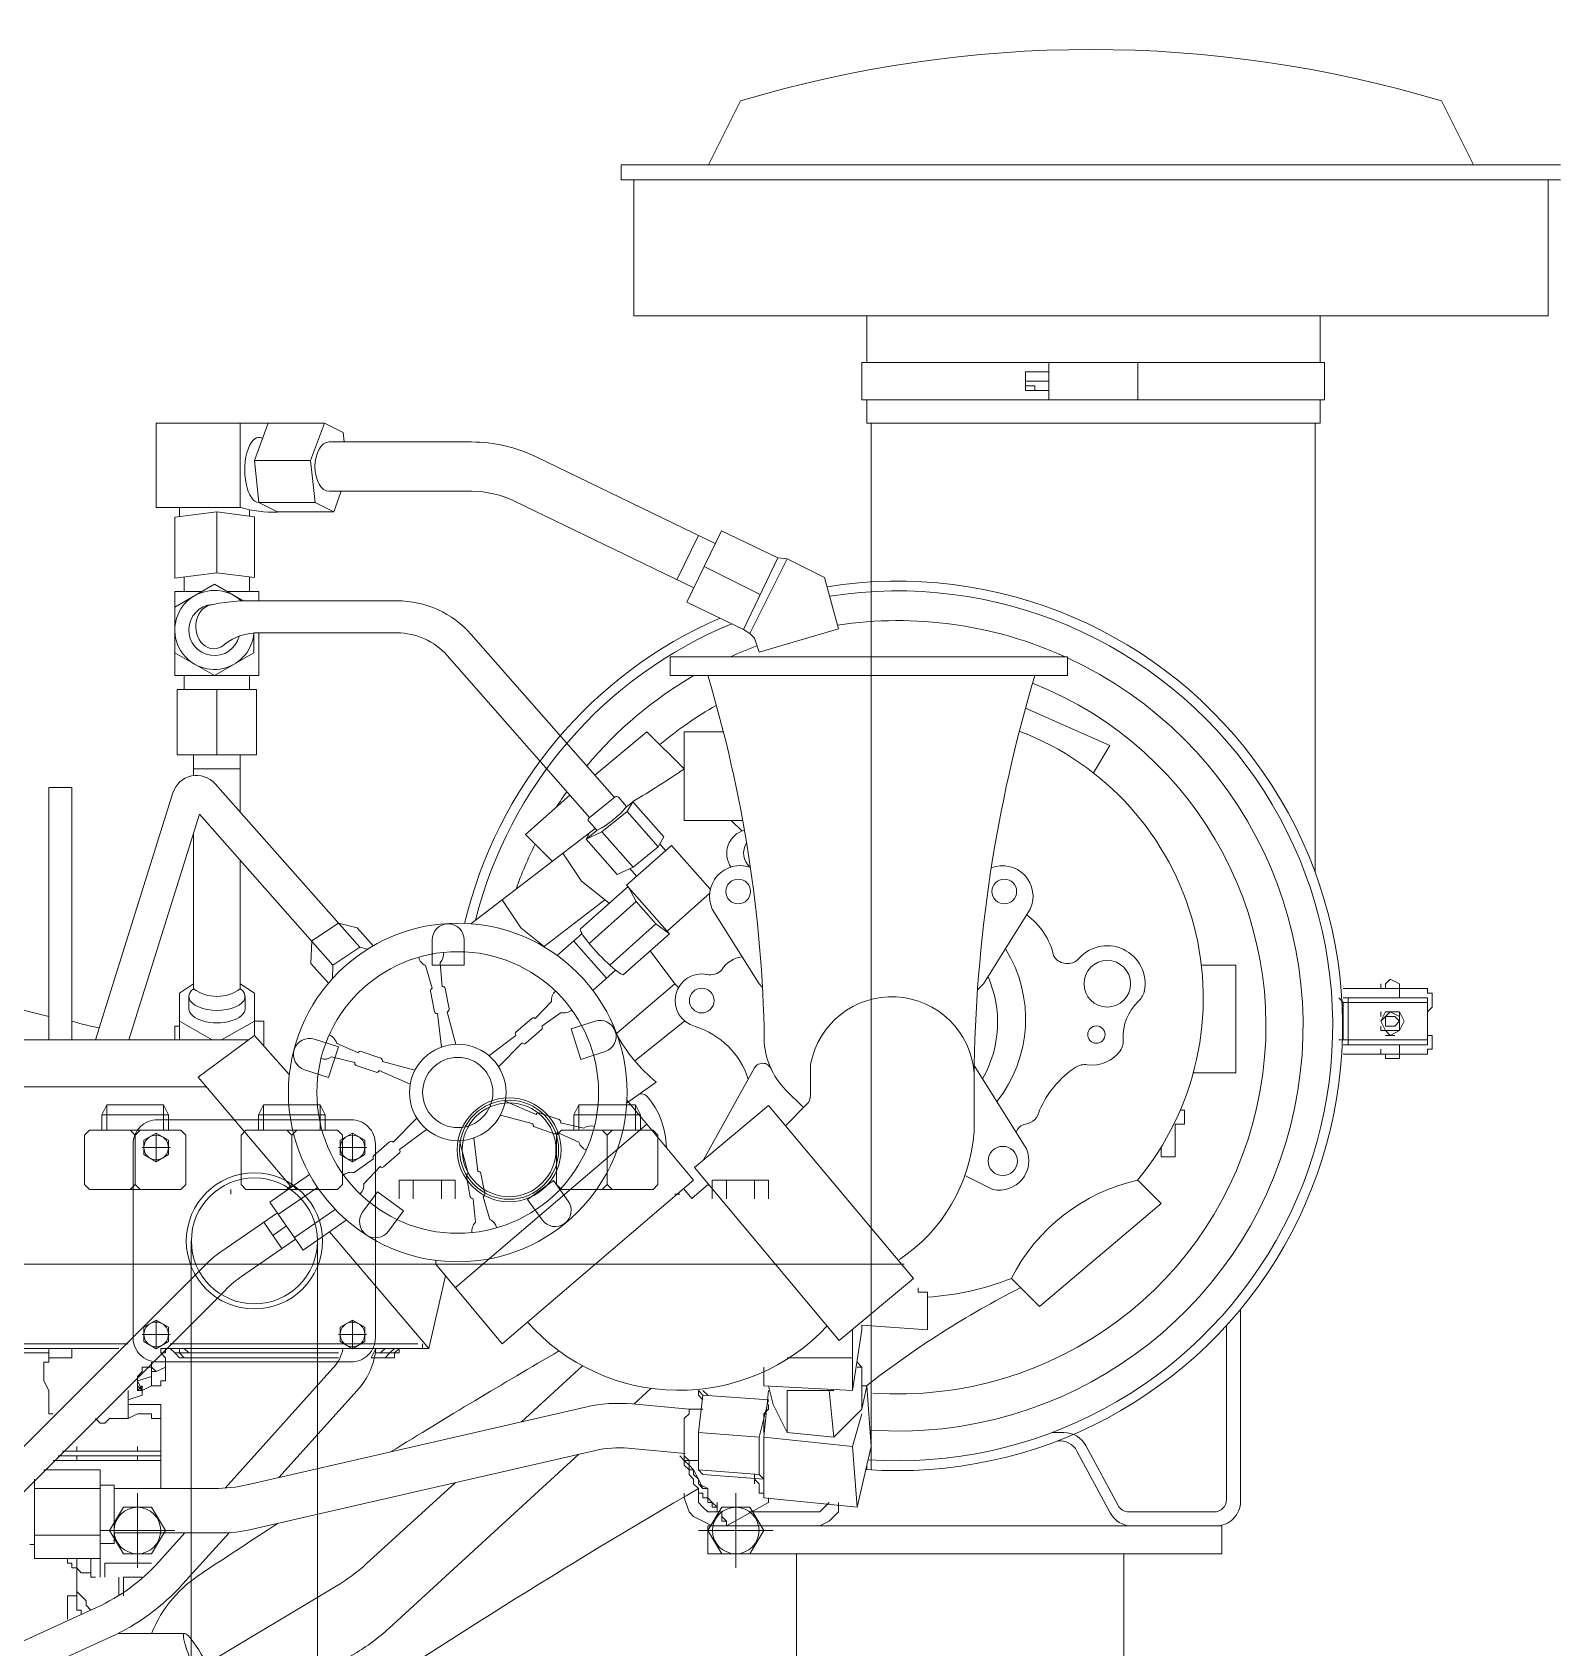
# Model space of a CAD drawing. Header units: metres. Extents: x 397906.3 to 397920.3, y 480840.8 to 480854.5.
# Drawn here: x 397909.207 to 397910.052, y 480842.753 to 480843.647 of the extents above; entities that cross this region are included whole.
import ezdxf

# ---------------------------------------------------------------- set-up
doc = ezdxf.new("R2010")
doc.units = ezdxf.units.M
doc.header["$MEASUREMENT"] = 0
doc.linetypes.add('CENTER2', pattern=[1.125, 0.75, -0.125, 0.125, -0.125])
for name, color, linetype, lineweight in [('00-BAUT', 213, 'Continuous', 0), ('02-ENGINE', 213, 'Continuous', 0), ('03-PIPA', 213, 'Continuous', 0), ('at_Entity', 7, 'Continuous', 0)]:
    doc.layers.add(name, color=color, linetype=linetype, lineweight=lineweight)

# ---------------------------------------------------------------- blocks, each defined once
blk = doc.blocks.new('WIP-Pump-S')
at = {"layer": '00-BAUT'}
for p, q in [((4.1457, 2.023), (4.149, 2.0295)), ((4.149, 2.0295), (4.186, 2.0295)), ((4.149, 2.0129), (4.149, 2.0295)), ((4.186, 2.0129), (4.186, 2.0295)), ((4.1892, 2.023), (4.186, 2.0295)), ((4.3516, 2.023), (4.3548, 2.0295)), ((4.3548, 2.0295), (4.3918, 2.0295)), ((4.3548, 2.0129), (4.3548, 2.0295)), ((4.3918, 2.0129), (4.3918, 2.0295)), ((4.3951, 2.023), (4.3918, 2.0295)), ((4.4537, 2.023), (4.457, 2.0295)), ((4.457, 2.0129), (4.457, 2.0295)), ((4.457, 2.0295), (4.494, 2.0295)), ((4.4972, 2.023), (4.494, 2.0295)), ((4.494, 2.0129), (4.494, 2.0295)), ((4.1457, 2.0129), (4.1457, 2.023)), ((4.1892, 2.0129), (4.1892, 2.023)), ((4.3516, 2.0129), (4.3516, 2.023)), ((4.3951, 2.0129), (4.3951, 2.023)), ((4.4537, 2.0129), (4.4537, 2.023)), ((4.4972, 2.0129), (4.4972, 2.023)), ((4.1675, 2.0097), (4.1643, 2.0129)), ((4.1675, 2.0097), (4.1707, 2.0129)), ((4.1675, 1.9774), (4.1675, 2.0097)), ((4.3337, 1.9925), (4.3337, 2.0108)), ((4.3733, 2.0097), (4.3701, 2.0129)), ((4.3733, 2.0097), (4.3766, 2.0129)), ((4.3733, 1.9774), (4.3733, 2.0097)), ((4.4618, 1.9925), (4.4618, 2.0108)), ((4.4755, 2.0097), (4.4723, 2.0129)), ((4.4755, 2.0097), (4.4787, 2.0129)), ((4.4755, 1.9774), (4.4755, 2.0097)), ((4.3245, 2.0016), (4.3428, 2.0016)), ((4.4709, 2.0016), (4.4526, 2.0016)), ((4.0989, 1.9803), (4.0623, 1.9803)), ((4.1675, 1.9774), (4.1643, 1.9742)), ((4.1675, 1.9774), (4.1707, 1.9742)), ((4.3733, 1.9774), (4.3701, 1.9742)), ((4.3733, 1.9774), (4.3766, 1.9742)), ((4.4755, 1.9774), (4.4723, 1.9742)), ((4.4755, 1.9774), (4.4787, 1.9742)), ((4.3337, 1.8888), (4.3337, 1.8705)), ((4.4618, 1.8888), (4.4618, 1.8705)), ((4.3245, 1.8796), (4.3428, 1.8796)), ((4.4709, 1.8796), (4.4526, 1.8796))]:
    blk.add_line(p, q, dxfattribs=at)
at = {"layer": '00-BAUT', "linetype": 'CENTER2', "ltscale": 10}
for p, q in [((4.0836, 1.7272), (4.0836, 1.776)), ((4.474, 1.7272), (4.474, 1.776)), ((4.108, 1.7516), (4.0592, 1.7516)), ((4.4984, 1.7516), (4.4496, 1.7516))]:
    blk.add_line(p, q, dxfattribs=at)
at = {"layer": '00-BAUT'}
for points in [[(4.1457, 2.023), (4.1892, 2.023)], [(4.3516, 2.023), (4.3951, 2.023)], [(4.4537, 2.023), (4.4972, 2.023)], [(4.0623, 1.9681), (4.0623, 1.9803)], [(4.0714, 1.9681), (4.0714, 1.9803)], [(4.0897, 1.9681), (4.0897, 1.9803)], [(4.0989, 1.9681), (4.0989, 1.9803)], [(4.2666, 1.9681), (4.2666, 1.9803)], [(4.3032, 1.9803), (4.2666, 1.9803)], [(4.2757, 1.9681), (4.2757, 1.9803)], [(4.294, 1.9681), (4.294, 1.9803)], [(4.3032, 1.9681), (4.3032, 1.9803)]]:
    blk.add_lwpolyline(points, dxfattribs=at)
for points in [[(4.2005, 2.0097), (4.2005, 1.9774), (4.1973, 1.9742), (4.1376, 1.9742), (4.1344, 1.9774), (4.1344, 2.0097), (4.1376, 2.0129), (4.1973, 2.0129)], [(4.3417, 1.997), (4.3337, 1.9923), (4.3256, 1.997), (4.3256, 2.0063), (4.3337, 2.0109), (4.3417, 2.0063)], [(4.4064, 2.0097), (4.4064, 1.9774), (4.4032, 1.9742), (4.3435, 1.9742), (4.3403, 1.9774), (4.3403, 2.0097), (4.3435, 2.0129), (4.4032, 2.0129)], [(4.5086, 2.0097), (4.5086, 1.9774), (4.5053, 1.9742), (4.4457, 1.9742), (4.4424, 1.9774), (4.4424, 2.0097), (4.4457, 2.0129), (4.5053, 2.0129)], [(4.4537, 1.997), (4.4618, 1.9923), (4.4698, 1.997), (4.4698, 2.0063), (4.4618, 2.0109), (4.4537, 2.0063)], [(4.3417, 1.8843), (4.3337, 1.889), (4.3256, 1.8843), (4.3256, 1.875), (4.3337, 1.8703), (4.3417, 1.875)], [(4.4537, 1.8843), (4.4618, 1.889), (4.4698, 1.8843), (4.4698, 1.875), (4.4618, 1.8703), (4.4537, 1.875)], [(4.1019, 1.7516), (4.0928, 1.7363), (4.0745, 1.7363), (4.0653, 1.7516), (4.0745, 1.7668), (4.0928, 1.7668)], [(4.4923, 1.7516), (4.4831, 1.7363), (4.4648, 1.7363), (4.4557, 1.7516), (4.4648, 1.7668), (4.4831, 1.7668)]]:
    blk.add_lwpolyline(points, close=True, dxfattribs=at)
for centre, radius in [((4.3337, 2.0016), 0.00806), ((4.4618, 2.0016), 0.00806), ((4.3337, 1.8796), 0.00806), ((4.4618, 1.8796), 0.00806), ((4.0836, 1.7516), 0.0152), ((4.474, 1.7516), 0.0152)]:
    blk.add_circle(centre, radius, dxfattribs=at)
at = {"layer": '02-ENGINE'}
for p, q in [((3.5454, 2.6429), (4.1583, 2.6429)), ((4.1583, 2.6429), (4.1583, 2.6332)), ((3.5454, 2.6332), (4.1583, 2.6332)), ((3.5535, 2.5445), (3.5535, 2.6332)), ((4.1502, 2.5445), (4.1502, 2.6332)), ((3.5535, 2.5445), (4.1502, 2.5445)), ((4.0013, 2.514), (3.6994, 2.514)), ((3.6994, 2.514), (3.6994, 2.4896)), ((3.8213, 2.514), (3.8213, 2.4896)), ((3.8793, 2.514), (3.8793, 2.4896)), ((4.0013, 2.514), (4.0013, 2.4896)), ((4.0013, 2.4896), (3.6994, 2.4896)), ((3.9982, 2.4743), (3.7024, 2.4743)), ((4.3398, 2.4682), (4.339, 2.4621)), ((4.3398, 2.4682), (4.352, 2.4743)), ((4.352, 2.4743), (4.3886, 2.4743)), ((4.352, 2.4743), (4.3611, 2.4499)), ((4.3886, 2.4743), (4.4618, 2.4743)), ((4.3886, 2.4743), (4.3977, 2.4499)), ((4.4069, 2.4194), (4.4069, 2.4743)), ((4.4618, 2.4743), (4.4618, 2.4194)), ((4.3611, 2.4499), (4.3581, 2.4225)), ((4.3611, 2.4499), (4.3977, 2.4499)), ((4.3977, 2.4499), (4.3947, 2.4225)), ((4.341, 2.4299), (4.3459, 2.4164)), ((4.3459, 2.4164), (4.3581, 2.4225)), ((4.3459, 2.4164), (4.3825, 2.4164)), ((4.3581, 2.4225), (4.3947, 2.4225)), ((4.3825, 2.4164), (4.3947, 2.4225)), ((4.4008, 2.4179), (4.4008, 2.4137)), ((4.4069, 2.4194), (4.4618, 2.4194)), ((4.4221, 2.4164), (4.4495, 2.413)), ((4.4221, 2.4164), (4.4221, 2.3767)), ((4.4465, 2.4194), (4.4465, 2.4133)), ((4.0561, 2.3864), (4.0929, 2.4042)), ((4.0929, 2.4042), (4.1155, 2.3576)), ((4.3977, 2.3737), (4.3977, 2.4133)), ((4.4495, 2.3733), (4.4495, 2.413)), ((4.108, 2.4011), (4.1221, 2.3721)), ((4.0501, 2.3859), (4.0561, 2.3864)), ((4.0561, 2.3864), (4.0786, 2.3398)), ((4.0676, 2.3626), (4.1042, 2.3809)), ((4.4221, 2.3767), (4.4495, 2.3733)), ((4.4156, 2.3645), (4.3947, 2.3645)), ((4.3947, 2.3645), (4.3947, 2.3584)), ((4.4496, 2.3645), (4.4319, 2.3645)), ((4.0786, 2.3398), (4.1155, 2.3576)), ((4.0714, 2.334), (4.0684, 2.3249)), ((4.0745, 2.3371), (4.0714, 2.334)), ((4.0745, 2.3371), (4.0786, 2.3398)), ((3.8671, 2.3218), (4.1263, 2.3218)), ((3.8671, 2.3218), (3.8671, 2.3096)), ((4.1263, 2.3096), (4.1263, 2.3218)), ((3.8671, 2.3096), (4.1263, 2.3096)), ((4.4496, 2.3096), (4.3947, 2.3096)), ((4.3962, 2.2578), (4.3962, 2.3005)), ((4.3962, 2.3005), (4.448, 2.3005)), ((4.4221, 2.3005), (4.4221, 2.2578)), ((4.448, 2.3005), (4.448, 2.2578)), ((4.3962, 2.2578), (4.448, 2.2578)), ((4.5167, 2.2365), (4.5319, 2.2365)), ((4.5167, 2.2365), (4.5167, 2.0718)), ((4.5319, 2.2365), (4.5319, 2.0718)), ((4.1305, 2.2043), (4.1507, 2.2273)), ((4.1507, 2.2273), (4.1551, 2.2238)), ((4.1507, 2.2273), (4.1545, 2.2208)), ((4.0867, 2.2151), (4.0797, 2.2082)), ((4.1545, 2.2208), (4.1709, 2.2077)), ((4.1305, 2.2043), (4.1343, 2.1978)), ((4.1812, 2.2029), (4.1709, 2.2077)), ((4.1742, 2.2085), (4.1812, 2.2029)), ((4.1754, 2.2099), (4.2564, 2.1476)), ((4.1812, 2.2029), (4.1788, 2.2074)), ((4.1002, 2.1699), (4.1256, 2.1988)), ((4.1548, 2.1728), (4.1256, 2.1988)), ((4.1294, 2.1954), (4.1331, 2.1997)), ((4.1609, 2.1798), (4.1812, 2.2029)), ((4.1483, 2.1788), (4.1527, 2.1837)), ((4.1269, 2.1411), (4.1548, 2.1728)), ((4.1284, 2.1428), (4.1006, 2.1675)), ((4.1357, 2.1475), (4.1485, 2.1621)), ((4.1539, 2.1719), (4.1485, 2.1621)), ((4.1792, 2.1348), (4.1485, 2.1621)), ((4.1849, 2.1443), (4.1539, 2.1719)), ((4.1269, 2.1411), (4.1357, 2.1475)), ((4.1568, 2.1145), (4.1269, 2.1411)), ((4.1658, 2.1207), (4.1357, 2.1475)), ((4.2002, 2.1269), (4.1839, 2.1413)), ((4.3306, 2.145), (4.3428, 2.148)), ((4.3428, 2.148), (4.3603, 2.1364)), ((4.168, 2.1121), (4.1894, 2.1364)), ((4.3238, 2.131), (4.3289, 2.1323)), ((4.3289, 2.1323), (4.3464, 2.1207)), ((4.3609, 2.1217), (4.3603, 2.1364)), ((3.7573, 2.1206), (3.7797, 2.1206)), ((3.7573, 2.1206), (3.7573, 2.0504)), ((4.3468, 2.1118), (4.3464, 2.1207)), ((4.1769, 2.1041), (4.1621, 2.1174)), ((4.4069, 2.1084), (4.3977, 2.1023)), ((4.3977, 2.0748), (4.3977, 2.1023)), ((4.4038, 2.0921), (4.4038, 2.1002)), ((4.4374, 2.1084), (4.4465, 2.1023)), ((4.4404, 2.0921), (4.4404, 2.1002)), ((4.4465, 2.0718), (4.4465, 2.1023)), ((4.3916, 2.084), (4.3977, 2.084)), ((4.3916, 2.084), (4.3916, 2.068)), ((4.3977, 2.084), (4.4191, 2.0718)), ((4.4465, 2.084), (4.4252, 2.0718)), ((4.4496, 2.0809), (4.4465, 2.0809)), ((4.4496, 2.0809), (4.4496, 2.0718)), ((4.3749, 2.0492), (4.3977, 2.0748)), ((4.3977, 2.0748), (4.4343, 2.0474)), ((4.4018, 2.0718), (4.8033, 2.0718)), ((4.0348, 2.056), (4.0348, 2.0355)), ((3.7573, 2.0504), (3.785, 2.0504)), ((3.8939, 2.0007), (3.928, 2.0552)), ((3.9281, 2.0474), (3.9281, 2.0121)), ((4.4343, 2.0474), (4.3735, 1.9758)), ((4.0509, 2.0391), (4.0394, 2.0276)), ((4.6075, 2.0413), (4.429, 2.0413)), ((3.7909, 2.026), (3.7935, 2.026)), ((3.7909, 2.0169), (3.7909, 2.026)), ((3.9677, 1.9162), (4.0623, 2.0291)), ((4.0372, 2.0298), (4.0511, 2.0158)), ((4.0623, 2.0291), (4.1106, 1.9885)), ((4.1111, 1.9803), (4.1547, 2.0326)), ((3.797, 2.0169), (3.7909, 2.0169)), ((3.797, 2.0169), (3.797, 1.9955)), ((4.1416, 2.0169), (4.2666, 1.9101)), ((3.797, 1.9955), (3.8061, 1.9955)), ((3.8061, 2.0016), (3.8061, 1.9955)), ((3.9159, 1.9742), (3.9342, 1.9833)), ((4.0161, 1.8757), (4.1106, 1.9885)), ((4.3617, 1.984), (4.3876, 1.966)), ((3.8061, 1.965), (3.8213, 1.9803)), ((4.1015, 1.9776), (4.1123, 1.9684)), ((4.1111, 1.9803), (4.2361, 1.8735)), ((4.1123, 1.9684), (4.1176, 1.9747)), ((4.3566, 1.9756), (4.382, 1.958)), ((3.8854, 1.8979), (3.8061, 1.965)), ((4.3449, 1.9612), (4.3715, 1.9428)), ((4.3659, 1.9347), (4.3876, 1.966)), ((4.3377, 1.9542), (4.3659, 1.9347)), ((4.3797, 1.9356), (4.3916, 1.9528)), ((4.3827, 1.959), (4.4196, 1.9335)), ((4.3487, 1.9466), (4.2839, 1.8705)), ((4.3708, 1.9418), (4.4061, 1.9173)), ((4.3768, 1.9504), (4.3857, 1.9442)), ((5.7975, 1.9254), (3.9738, 1.9254)), ((4.2361, 1.8735), (4.2793, 1.9254)), ((4.2793, 1.9254), (4.2793, 1.9279)), ((4.4296, 1.9251), (4.582, 1.7727)), ((3.8854, 1.8979), (3.9037, 1.9162)), ((3.9647, 1.9071), (3.9647, 1.9101)), ((3.9677, 1.9162), (4.0161, 1.8757)), ((4.2839, 1.8705), (4.273, 1.9179)), ((4.4161, 1.909), (4.5672, 1.7579)), ((3.9586, 1.9071), (3.9586, 1.8827)), ((3.9647, 1.9071), (3.9586, 1.9071)), ((3.7634, 1.8855), (3.7634, 1.7718)), ((4.6084, 1.8735), (4.4801, 1.8735)), ((3.7715, 1.7638), (3.8271, 1.7638)), ((4.1019, 1.7363), (4.1019, 1.7546)), ((3.7665, 1.7363), (4.1019, 1.7363)), ((4.4435, 1.6845), (4.4864, 1.6845))]:
    blk.add_line(p, q, dxfattribs=at)
at = {"layer": '02-ENGINE', "color": 3}
for p, q in [((4.4984, 1.7912), (4.535, 1.7912)), ((4.4984, 1.7333), (4.4984, 1.7912)), ((4.5411, 1.7333), (4.5411, 1.7851)), ((4.4892, 1.7812), (4.4984, 1.7812)), ((4.4892, 1.7812), (4.4892, 1.7432)), ((4.5411, 1.779), (4.4984, 1.779)), ((4.4892, 1.7432), (4.4984, 1.7432)), ((4.4984, 1.7485), (4.5411, 1.7485)), ((4.5411, 1.7333), (4.4984, 1.7333))]:
    blk.add_line(p, q, dxfattribs=at)
at = {"layer": '02-ENGINE'}
for points in [[(4.1015, 2.6429), (4.0806, 2.6847, 0.146679), (3.6231, 2.6847), (3.6022, 2.6429)], [(4.3489, 2.4621), (4.256, 2.4621, 0.113345), (4.2138, 2.4524), (4.097, 2.3958)], [(4.3489, 2.4299), (4.256, 2.4299, 0.113345), (4.2279, 2.4234), (4.111, 2.3668)], [(4.1627, 2.2301), (4.2562, 2.3365, -0.215712), (4.3047, 2.3584), (4.3977, 2.3584)], [(4.1791, 2.217), (4.2719, 2.3227, -0.215712), (4.3047, 2.3375), (4.398, 2.3375)], [(4.5014, 2.0718), (4.4508, 2.2331, 0.583683), (4.4233, 2.239), (4.3289, 2.1323)], [(4.1548, 2.2241), (4.1602, 2.2302, -0.400737), (4.1624, 2.2304), (4.1793, 2.2168, -0.42782), (4.1795, 2.2145), (4.1741, 2.2084)], [(3.9259, 2.1045), (3.922, 2.1084), (3.8915, 2.1572, -0.675396), (3.9169, 2.1842)], [(4.0663, 2.1063), (4.0684, 2.1084), (4.0989, 2.1572, 0.655647), (4.0745, 2.1846)], [(4.2744, 2.1289, 0.228039), (4.2765, 2.1221), (4.2751, 2.1067, 0.390947), (4.2733, 2.1054), (4.2707, 2.0921, 0.414214), (4.272, 2.0902), (4.272, 2.0902), (4.2662, 2.0689)], [(4.2905, 2.1258, -0.228039), (4.286, 2.1203), (4.2816, 2.1055, -0.390947), (4.2828, 2.1036), (4.2802, 2.0902, -0.414214), (4.2783, 2.089), (4.2783, 2.089), (4.2757, 2.0671)], [(4.2013, 2.1037, -0.228039), (4.2038, 2.097), (4.2145, 2.0858, -0.390947), (4.2166, 2.0859), (4.2269, 2.077, -0.414214), (4.2271, 2.0747), (4.2271, 2.0747), (4.2447, 2.0615)], [(4.1905, 2.0913, 0.228039), (4.1975, 2.0897), (4.2101, 2.0808, 0.390947), (4.2103, 2.0786), (4.2206, 2.0697, 0.414214), (4.2229, 2.0698), (4.2229, 2.0699), (4.2384, 2.0542)], [(4.3489, 2.0751, 0.228039), (4.3441, 2.0698), (4.33, 2.0634, 0.390947), (4.328, 2.0643), (4.3152, 2.0599, 0.414214), (4.3142, 2.0578), (4.3142, 2.0578), (4.2929, 2.0521)], [(4.1047, 1.9935), (4.0714, 2.0535, 0.675859), (4.0601, 2.0519)], [(4.3543, 2.0596, -0.228039), (4.3473, 2.0607), (4.3322, 2.0571, -0.390947), (4.3312, 2.0552), (4.3183, 2.0507, -0.414214), (4.3163, 2.0517), (4.3163, 2.0518), (4.296, 2.043)], [(4.1758, 2.0154, -0.228039), (4.1828, 2.0142), (4.1979, 2.0178, -0.390947), (4.1989, 2.0198), (4.2118, 2.0242, -0.414214), (4.2138, 2.0232), (4.2138, 2.0232), (4.2341, 2.0319)], [(4.1811, 1.9999, 0.228039), (4.186, 2.0051), (4.2, 2.0115, 0.390947), (4.202, 2.0106), (4.2149, 2.0151, 0.414214), (4.2159, 2.0171), (4.2159, 2.0171), (4.2372, 2.0228)], [(4.3396, 1.9836, 0.228039), (4.3326, 1.9852), (4.32, 1.9941, 0.390947), (4.3198, 1.9963), (4.3095, 2.0052, 0.414214), (4.3072, 2.0051), (4.3072, 2.0051), (4.2917, 2.0207)], [(4.2396, 1.9491, -0.228039), (4.2441, 1.9546), (4.2484, 1.9695, -0.390947), (4.2473, 1.9713), (4.2499, 1.9847, -0.414214), (4.2518, 1.986), (4.2518, 1.986), (4.2544, 2.0079)], [(4.2557, 1.946, 0.228039), (4.2535, 1.9528), (4.255, 1.9682, 0.390947), (4.2568, 1.9695), (4.2594, 1.9828, 0.414214), (4.2581, 1.9847), (4.2581, 1.9847), (4.2639, 2.006)], [(4.3288, 1.9712, -0.228039), (4.3263, 1.9779), (4.3156, 1.9891, -0.390947), (4.3134, 1.989), (4.3032, 1.9979, -0.414214), (4.303, 2.0002), (4.303, 2.0002), (4.2853, 2.0134)], [(3.7543, 1.896), (3.7543, 1.7707, 0.414214), (3.7704, 1.7546), (3.8251, 1.7546, 0.275912), (3.8393, 1.7631), (3.861, 1.8034)], [(4.3184, 1.8705, 0.166409), (4.3306, 1.8431), (4.3818, 1.7862)], [(4.3399, 1.8705, 0.148356), (4.3464, 1.8575), (4.4167, 1.7793)], [(3.8342, 1.768), (3.8553, 1.8071, -0.275912), (3.8695, 1.8156), (3.8772, 1.8156)], [(4.1859, 1.8014), (4.3097, 1.6879, 0.054722), (4.3324, 1.6712), (4.4099, 1.6265)], [(4.2667, 1.7828), (4.3247, 1.7298, 0.047406), (4.3443, 1.7153), (4.4285, 1.6648)], [(4.4142, 1.7502), (4.4443, 1.7168, 0.102411), (4.4917, 1.6819), (4.5492, 1.6556, -0.293256), (4.5868, 1.5969), (4.5868, 1.532)], [(4.4431, 1.75), (4.4601, 1.7311, 0.102411), (4.5006, 1.7014), (4.5581, 1.675, -0.293256), (4.6081, 1.5969), (4.6081, 1.532)], [(3.8305, 1.7363), (3.8305, 1.6698, 0.198912), (3.8352, 1.6584), (3.9974, 1.4962, 0.343326), (4.0171, 1.4938, -0.778404), (4.085, 1.4258, 0.343326), (4.0875, 1.4061), (4.2544, 1.2392)], [(4.044, 1.7363), (4.044, 1.6665, 0.19093), (4.0483, 1.6554), (4.2361, 1.4558)]]:
    blk.add_lwpolyline(points, format="xyb", dxfattribs=at)
for points in [[(3.7024, 2.5445), (3.7024, 2.514)], [(3.9982, 2.5445), (3.9982, 2.514)], [(3.8793, 2.5079), (3.8945, 2.5079)], [(3.8793, 2.5018), (3.8945, 2.5018), (3.8945, 2.4987), (3.8884, 2.4987)], [(3.8945, 2.5079), (3.8945, 2.5018)], [(3.7024, 2.4896), (3.7024, 2.4743)], [(3.8793, 2.4957), (3.8945, 2.4957), (3.8884, 2.4957), (3.8884, 2.4987)], [(3.8945, 2.4987), (3.8945, 2.4957)], [(3.9982, 2.4896), (3.9982, 2.4743)], [(3.7055, 2.1816), (3.7055, 2.4743)], [(3.9952, 1.7912), (3.9952, 2.4743)], [(4.3977, 2.4133), (4.4221, 2.4164)], [(4.0745, 2.3371), (4.0501, 2.3859), (4.0257, 2.3737), (4.0165, 2.3401)], [(4.3977, 2.3737), (4.4221, 2.3767)], [(4.4008, 2.3645), (4.4008, 2.3741)], [(4.4435, 2.3645), (4.4435, 2.3741)], [(4.398, 2.3375), (4.398, 2.3245), (4.4238, 2.3096), (4.4496, 2.3245), (4.4496, 2.3543), (4.4238, 2.3692), (4.405, 2.3584)], [(4.4496, 2.3096), (4.4496, 2.3645)], [(4.0684, 2.3249), (4.0165, 2.3401)], [(4.3947, 2.3096), (4.3947, 2.3371)], [(4.4008, 2.3005), (4.4008, 2.3096)], [(4.4435, 2.3005), (4.4435, 2.3096)], [(3.8945, 2.2883), (3.8396, 2.2639)], [(4.1172, 2.273), (4.0918, 2.273)], [(4.1172, 2.2487), (4.1416, 2.273)], [(4.1172, 2.2151), (4.1172, 2.273)], [(4.1755, 2.2447), (4.1416, 2.273)], [(3.8503, 2.2462), (3.8396, 2.2639)], [(4.4069, 2.2204), (4.4069, 2.2578)], [(4.4374, 2.2487), (4.4374, 2.2578)], [(4.4374, 2.2487), (4.4069, 2.2487), (4.4374, 2.2487), (4.4374, 2.2443)], [(4.2208, 2.206), (4.1919, 2.2316)], [(4.1172, 2.2151), (4.0791, 2.2151)], [(4.1506, 2.1846), (4.1343, 2.1978), (4.1545, 2.2208)], [(4.4796, 2.0718), (4.4334, 2.2191), (4.3464, 2.1207)], [(4.1609, 2.1798), (4.1506, 2.1846), (4.1709, 2.2077)], [(4.2033, 2.1885), (4.2208, 2.206)], [(4.4374, 2.2065), (4.4374, 2.1053)], [(4.1661, 2.161), (4.1843, 2.1755), (4.1964, 2.1938)], [(4.4069, 2.1053), (4.4069, 2.1891)], [(4.169, 2.1633), (4.2086, 2.1328)], [(4.2086, 2.1328), (4.2239, 2.145), (4.2361, 2.1633)], [(4.3306, 2.145), (4.3202, 2.1332)], [(4.1394, 2.1299), (4.1233, 2.1084)], [(4.3609, 2.1217), (4.3494, 2.1088)], [(4.1233, 2.1084), (4.121, 2.1061)], [(4.1233, 2.1084), (4.1615, 2.076)], [(4.5319, 2.087), (4.5929, 2.1023)], [(4.117, 2.0841), (4.1495, 2.0581)], [(4.1548, 2.0305), (4.1355, 2.0443)], [(4.1835, 1.859), (4.2233, 1.8226)], [(4.1391, 1.8443), (4.1502, 1.8341)], [(4.1019, 1.7546), (3.7665, 1.7546), (3.7665, 1.7363)]]:
    blk.add_lwpolyline(points, dxfattribs=at)
for points in [[(4.2608, 2.1207), (4.2608, 2.1371, -1), (4.2817, 2.1371), (4.2817, 2.1207)], [(4.1846, 2.0591), (4.1689, 2.0642, -1), (4.1754, 2.0841), (4.1911, 2.079)], [(4.3428, 2.0673), (4.3585, 2.0723, -1), (4.365, 2.0524), (4.3493, 2.0473)], [(4.2196, 1.9676), (4.2099, 1.9543, -1), (4.193, 1.9666), (4.2026, 1.98)], [(4.3174, 1.9727), (4.3271, 1.9593, -1), (4.3101, 1.947), (4.3005, 1.9603)]]:
    blk.add_lwpolyline(points, format="xyb", close=True, dxfattribs=at)
at = {"layer": '02-ENGINE', "color": 3}
blk.add_lwpolyline([(4.3346, 1.8616), (4.4609, 1.8616, 0.414214), (4.4768, 1.8775), (4.4768, 2.0038, 0.414214), (4.4609, 2.0197), (4.3346, 2.0197, 0.414214), (4.3187, 2.0038), (4.3187, 1.8775, 0.414214)], format="xyb", close=True, dxfattribs=at)
for points in [[(4.4892, 1.779), (4.4239, 1.779, -0.056513), (4.4023, 1.7815), (4.1816, 1.8322, 0.079283), (4.1512, 1.8342), (4.1141, 1.8309)], [(4.4892, 1.75), (4.4207, 1.75, -0.056513), (4.399, 1.7524), (4.1751, 1.8039, 0.079283), (4.1538, 1.8053), (4.1167, 1.8019)]]:
    blk.add_lwpolyline(points, format="xyb", dxfattribs=at)
at = {"layer": '02-ENGINE'}
for centre, radius in [((3.9084, 2.1687), 0.00806), ((4.082, 2.1687), 0.00806), ((4.265, 2.0375), 0.1105), ((3.8412, 2.1085), 0.0152), ((4.265, 2.0375), 0.0919), ((4.1058, 2.0975), 0.00806), ((3.8483, 2.0753), 0.00567), ((4.265, 2.0375), 0.0315), ((4.265, 2.0375), 0.0229), ((4.2315, 2.0001), 0.0339), ((4.2315, 2.0001), 0.0323), ((4.2315, 2.0001), 0.0306), ((3.9094, 1.9928), 0.00955)]:
    blk.add_circle(centre, radius, dxfattribs=at)
at = {"layer": '02-ENGINE', "color": 3}
for radius in [0.0444, 0.0411]:
    blk.add_circle((4.3977, 1.9406), radius, dxfattribs=at)
at = {"layer": '02-ENGINE'}
for centre, radius, start, end in [((4.3854, 2.4924), 0.0761, 267.8269, 286.4231), ((3.978, 2.081), 0.2903, 80.8783, 274.0787), ((3.978, 2.081), 0.2839, 81.0183, 273.8743), ((4.4238, 2.3394), 0.0258, 184.3967, 132.9237), ((4.4005, 2.2321), 0.1263, 77.3226, 91.2562), ((4.4238, 2.3394), 0.0167, 194.08, 85.3228), ((3.978, 2.081), 0.2645, 81.4793, 114.4228), ((3.978, 2.081), 0.2839, 14.0648, 67.6017), ((3.978, 2.081), 0.2903, 13.3142, 66.4756), ((4.3954, 2.302), 0.0355, 47.9045, 85.8252), ((3.978, 2.081), 0.2645, 114.7893, 273.8743), ((3.978, 2.081), 0.2645, 65.5772, 69.7013), ((2.9903, 2.0398), 0.9378, 0.4658, 16.726), ((4.9367, 2.0585), 0.8718, 163.2547, 179.0783), ((3.978, 2.081), 0.2645, 39.928, 59.8146), ((3.978, 2.081), 0.2403, 111.4954, 273.8743), ((3.978, 2.081), 0.2403, 49.8095, 60.5103), ((3.965, 2.0992), 0.1864, 110.8676, 219.6261), ((4.4968, 2.8083), 0.6762, 235.8441, 239.2135), ((3.978, 2.081), 0.2645, 32.738, 35.2988), ((4.202, 2.2628), 0.061, 219.373, 242.8951), ((4.0738, 2.1936), 0.0157, 324.9112, 74.562), ((4.0662, 2.1937), 0.0123, 312.3359, 32.4777), ((3.978, 2.081), 0.2645, 19.7224, 26.6312), ((3.9196, 2.1173), 0.0444, 125.5148, 167.8037), ((3.8413, 2.1085), 0.0248, 37.51, 191.9532), ((3.9811, 2.0854), 0.0866, 148.0089, 218.4025), ((3.8672, 2.1322), 0.0106, 234.0812, 328.5386), ((4.0776, 2.1084), 0.0177, 30.9054, 84.0355), ((3.9875, 2.0833), 0.0747, 156.4432, 209.566), ((4.1004, 2.1253), 0.011, 225.4983, 281.7569), ((4.1058, 2.0975), 0.0174, 284.3411, 101.4526), ((3.8333, 2.1089), 0.0172, 198.918, 224.5336), ((3.9818, 2.0461), 0.0539, 10.5701, 175.4213), ((4.4221, 2.1257), 0.0255, 233.3025, 306.6975), ((3.799, 2.0738), 0.0319, 357.3151, 46.3147), ((4.126, 2.0298), 0.0532, 107.3504, 161.9516), ((4.4798, 2.2), 0.1217, 279.0071, 287.6051), ((3.8409, 2.0709), 0.0101, 171.6174, 215.2686), ((4.0167, 2.0733), 0.0484, 315, 359.0783), ((4.072, 2.123), 0.1011, 308.8755, 332.2907), ((3.8511, 2.078), 0.0226, 215.2028, 278.1354), ((3.8558, 2.0439), 0.0118, 59.4738, 97.4264), ((3.8254, 1.9996), 0.0655, 23.7478, 56.2559), ((4.0429, 2.0355), 0.00806, 180, 225), ((4.1815, 2.0009), 0.0526, 139.3312, 179.1876), ((4.1452, 2.0313), 0.00528, 74.6897, 132.8991), ((3.8961, 2.0276), 0.0108, 188.1301, 261.8699), ((3.893, 2.009), 0.00807, 17.7985, 78.8222), ((4.0376, 2.0199), 0.1098, 184.0848, 236.4147), ((3.9117, 1.9931), 0.0193, 156.9218, 282.3831), ((3.7944, 1.8607), 0.1226, 26.9405, 77.3096), ((4.3782, 1.8738), 0.0726, 45, 55.3048), ((3.6135, 1.3526), 0.6258, 52.0597, 62.9979), ((3.97, 2.0852), 0.1816, 248.5626, 266.3798), ((4.3648, 1.8577), 0.0726, 45, 55.3048), ((4.1206, 1.9752), 0.1321, 222.9769, 318.5076), ((1.928, -2.0379), 4.5188, 58.2123, 59.8309), ((3.8725, 1.797), 0.0132, 85.0964, 150.6761), ((3.7715, 1.7718), 0.00806, 180, 270), ((1.7989, -2.1879), 4.59, 56.068, 59.7972), ((3.8271, 1.7718), 0.00806, 270, 331.6992), ((1.928, -2.0379), 4.5188, 56.3607, 57.1042), ((4.3877, 1.6532), 0.0832, 22.0473, 58.4254)]:
    blk.add_arc(centre, radius, start, end, dxfattribs=at)
for centre, major_axis, ratio, start_param, end_param in [((4.3489, 2.446), (0, 0.0161), 0.575051, 3.141593, 6.283185), ((4.3947, 2.4438), (0, -0.0213), 0.434483, 0, 3.402946), ((4.4241, 2.3416), (-0.0003, 0.0145), 0.814143, 2.387968, 6.045015), ((4.1709, 2.1294), (0.0141, 0.0149), 0.128277, 3.141593, 6.29068), ((4.4221, 2.1002), (-0.0183, 0), 0.5, 5.6975, 10.010464), ((4.4221, 2.0921), (-0.0183, 0), 0.5, 6.283185, 9.424778), ((4.4206, 1.6387), (-0.0229, -0.0457), 0.10474, 0, 4.159901)]:
    blk.add_ellipse(centre, major_axis=major_axis, ratio=ratio, start_param=start_param, end_param=end_param, dxfattribs=at)
at = {"layer": '03-PIPA'}
for p, q in [((4.3566, 1.9406), (4.3566, 0.4595)), ((4.4389, 1.9406), (4.4389, 0.4612))]:
    blk.add_line(p, q, dxfattribs=at)
at = {"layer": 'at_Entity'}
for p, q in [((4.1202, 1.9711), (4.1233, 1.9711)), ((4.4648, 1.8583), (4.4709, 1.8583)), ((4.4709, 1.8583), (4.4709, 1.8553)), ((4.4709, 1.8553), (4.474, 1.8522))]:
    blk.add_line(p, q, dxfattribs=at)
for points in [[(4.3947, 2.3371), (4.3947, 2.3096)], [(4.4496, 2.3249), (4.4496, 2.3218)], [(3.6597, 2.1053), (3.6597, 2.1084), (3.6567, 2.1114), (3.6506, 2.1084), (3.6506, 2.1053)], [(3.6872, 2.1053), (3.6323, 2.1053), (3.6323, 2.1023), (3.6292, 2.1023), (3.6292, 2.0992)], [(3.6292, 2.0992), (3.6292, 2.0931)], [(3.6323, 2.0992), (3.6323, 2.0687), (3.6841, 2.0687)], [(3.6841, 2.0992), (3.6323, 2.0992)], [(3.6506, 2.1053), (3.6506, 2.0992)], [(3.6628, 2.1053), (3.6628, 2.1084)], [(3.6872, 2.0962), (3.6841, 2.0962), (3.6841, 2.0992), (3.6872, 2.0992)], [(3.6872, 2.0962), (3.6902, 2.0992)], [(3.6292, 2.0931), (3.6323, 2.0901)], [(3.6323, 2.0718), (3.6323, 2.0962), (3.6841, 2.0962)], [(3.6323, 2.0901), (3.6323, 2.0931)], [(3.6567, 2.0901), (3.6506, 2.0901), (3.6475, 2.084), (3.6506, 2.0779), (3.6567, 2.0748), (3.6597, 2.0779), (3.6628, 2.084), (3.6597, 2.0901), (3.6567, 2.0901), (3.6567, 2.0901)], [(3.6567, 2.0901), (3.6506, 2.087), (3.6506, 2.0779), (3.6597, 2.0779), (3.6628, 2.084), (3.6597, 2.087), (3.6567, 2.0901), (3.6567, 2.0901)], [(3.6506, 2.0901), (3.6506, 2.087)], [(3.6536, 2.0901), (3.6597, 2.0901)], [(3.6628, 2.087), (3.6628, 2.0901)], [(3.6841, 2.0718), (3.6841, 2.0962)], [(3.6872, 2.0962), (3.6872, 2.0718)], [(3.6567, 2.087), (3.6536, 2.087), (3.6506, 2.084), (3.6536, 2.0809), (3.6597, 2.0809), (3.6597, 2.087), (3.6567, 2.087), (3.6567, 2.087)], [(3.6506, 2.0779), (3.6506, 2.0809)], [(3.6506, 2.0809), (3.6506, 2.0779)], [(3.6536, 2.0779), (3.6506, 2.0779)], [(3.6628, 2.0779), (3.6597, 2.0779)], [(3.6628, 2.0809), (3.6628, 2.0779)], [(3.6628, 2.0779), (3.6628, 2.0809)], [(3.6323, 2.0748), (3.6292, 2.0748), (3.6292, 2.0718)], [(3.6292, 2.0718), (3.6292, 2.0657)], [(3.6292, 2.0657), (3.6323, 2.0657), (3.6323, 2.0626), (3.6506, 2.0626), (3.6506, 2.0687)], [(3.6841, 2.0718), (3.6323, 2.0718)], [(3.6536, 2.0748), (3.6597, 2.0748)], [(3.6902, 2.0718), (3.6841, 2.0718), (3.6841, 2.0687), (3.6872, 2.0687)], [(3.6506, 2.0626), (3.6506, 2.0657)], [(3.6506, 2.0626), (3.6506, 2.0596), (3.6597, 2.0596), (3.6597, 2.0626)], [(3.6872, 2.0626), (3.6506, 2.0626)], [(3.6628, 2.0626), (3.6628, 2.0657)], [(4.1477, 2.023), (4.1873, 2.023)], [(4.413, 1.9711), (4.413, 1.9742)], [(3.9586, 1.8827), (4.0013, 1.8857)], [(4.0013, 1.8827), (4.0013, 1.8857)], [(4.0013, 1.8827), (4.0074, 1.8431), (4.0074, 1.8827)], [(4.2839, 1.8705), (4.2879, 1.8705), (4.2879, 1.8735)], [(4.4587, 1.8705), (4.2839, 1.8705)], [(4.4526, 1.8735), (4.291, 1.8735)], [(4.3032, 1.8705), (4.3062, 1.8675), (4.3093, 1.8675), (4.3123, 1.8644), (4.3154, 1.8644)], [(4.3215, 1.8644), (4.3062, 1.8644), (4.3062, 1.8675), (4.3032, 1.8675), (4.3032, 1.8705)], [(4.3184, 1.8675), (4.3093, 1.8675), (4.3062, 1.8705)], [(4.3062, 1.8705), (4.3093, 1.8675), (4.3154, 1.8675)], [(4.3093, 1.8705), (4.3123, 1.8705), (4.3154, 1.8675), (4.3184, 1.8675)], [(4.3154, 1.8675), (4.3184, 1.8675)], [(4.3184, 1.8705), (4.3215, 1.8644)], [(4.3428, 1.8644), (4.4465, 1.8644), (4.4496, 1.8675), (4.4526, 1.8705)], [(4.3428, 1.8675), (4.4465, 1.8675), (4.4465, 1.8705), (4.4496, 1.8705)], [(4.3428, 1.8675), (4.4404, 1.8675), (4.4435, 1.8705), (4.4465, 1.8705)], [(4.3428, 1.8675), (4.4221, 1.8675)], [(4.4496, 1.8705), (4.4465, 1.8705), (4.4465, 1.8675), (4.4221, 1.8675), (4.4465, 1.8675), (4.4465, 1.8705), (4.4496, 1.8705), (4.4496, 1.8705)], [(4.4374, 1.8644), (4.4435, 1.8644), (4.4465, 1.8675), (4.4496, 1.8675), (4.4526, 1.8705)], [(4.4587, 1.8705), (4.4587, 1.8675), (4.4557, 1.8644), (4.4557, 1.8583)], [(4.4587, 1.8675), (4.4557, 1.8675), (4.4557, 1.8705)], [(5.1723, 1.8705), (4.4862, 1.8705)], [(4.5167, 1.8705), (4.5167, 1.8644)], [(4.5319, 1.8705), (4.5319, 1.8644)], [(4.5319, 1.8675), (4.5594, 1.8675)], [(4.5594, 1.8675), (4.5319, 1.8675)], [(4.0013, 1.8583), (4.0043, 1.8614)], [(4.0043, 1.8583), (4.0013, 1.8583)], [(4.0013, 1.8583), (4.0013, 1.8309), (4.0196, 1.8126), (4.0226, 1.8431)], [(4.0074, 1.8644), (4.0501, 1.8644)], [(4.0074, 1.8431), (4.0653, 1.8461), (4.0653, 1.8583)], [(4.3215, 1.8644), (4.3154, 1.8644)], [(4.4374, 1.8644), (4.3428, 1.8644)], [(4.4648, 1.8461), (4.4587, 1.8461), (4.4587, 1.8492), (4.4557, 1.8492), (4.4557, 1.8583), (4.4618, 1.8553), (4.4648, 1.8553), (4.4648, 1.8522)], [(4.4618, 1.8553), (4.4648, 1.8583), (4.4648, 1.8614), (4.4648, 1.8583), (4.4648, 1.8614), (4.4648, 1.8553)], [(4.5319, 1.8644), (4.5167, 1.8644)], [(4.5319, 1.8644), (4.5319, 1.8614), (4.535, 1.8614), (4.535, 1.8492), (4.5319, 1.8431), (4.5319, 1.8278), (4.5289, 1.8278)], [(3.9982, 1.8461), (3.9952, 1.8065), (4.0043, 1.7668), (4.0074, 1.8065)], [(3.9982, 1.8461), (4.0013, 1.8461)], [(4.0013, 1.8309), (3.9982, 1.8461)], [(4.0623, 1.8461), (4.0592, 1.8339)], [(4.4648, 1.8553), (4.4618, 1.8553), (4.4648, 1.8553), (4.4648, 1.8522), (4.474, 1.8492), (4.4709, 1.8431)], [(4.4709, 1.8431), (4.4648, 1.8461), (4.4648, 1.8522), (4.474, 1.8492), (4.4709, 1.8431), (4.4709, 1.8431)], [(4.474, 1.8522), (4.474, 1.8431), (4.4709, 1.8431), (4.4709, 1.84), (4.4801, 1.837)], [(4.4709, 1.8431), (4.474, 1.8461), (4.4709, 1.8431), (4.4709, 1.8431)], [(4.4709, 1.8431), (4.4709, 1.8461)], [(4.4709, 1.8461), (4.474, 1.8431)], [(4.0226, 1.8431), (4.0196, 1.8431)], [(4.0501, 1.8431), (4.0501, 1.8156), (4.0196, 1.8126)], [(4.0501, 1.8431), (4.0226, 1.8431)], [(4.0623, 1.8431), (4.0653, 1.8126)], [(4.0623, 1.837), (4.105, 1.84)], [(4.0623, 1.837), (4.0684, 1.8126), (4.0684, 1.7882), (4.0653, 1.7851), (4.105, 1.7882), (4.108, 1.7912), (4.0684, 1.7882)], [(4.1019, 1.84), (4.105, 1.8431)], [(4.108, 1.8431), (4.108, 1.84), (4.105, 1.837)], [(4.108, 1.8431), (4.105, 1.84)], [(4.105, 1.84), (4.108, 1.8156)], [(4.4801, 1.8248), (4.4801, 1.8431)], [(4.4801, 1.837), (4.4801, 1.8339)], [(4.0074, 1.8065), (4.0013, 1.8278)], [(4.0592, 1.8339), (4.0501, 1.8156)], [(4.0653, 1.8156), (4.0653, 1.8278), (4.0623, 1.8309), (4.0623, 1.8339)], [(4.108, 1.7973), (4.1172, 1.7973), (4.1172, 1.8248), (4.1141, 1.8278), (4.1141, 1.8309), (4.105, 1.8309)], [(4.4801, 1.8339), (4.4587, 1.8339), (4.4801, 1.8339), (4.4801, 1.8339)], [(4.474, 1.8339), (4.4587, 1.8339), (4.4801, 1.8339), (4.4679, 1.8339), (4.4801, 1.8339), (4.4587, 1.8339), (4.474, 1.8339), (4.474, 1.8339)], [(4.4587, 1.8248), (4.4587, 1.8339)], [(4.4587, 1.8248), (4.4648, 1.8248), (4.4648, 1.8278)], [(4.4587, 1.8217), (4.4587, 1.8248)], [(4.4648, 1.8278), (4.474, 1.8278), (4.4801, 1.8248), (4.4831, 1.8248)], [(4.4679, 1.8339), (4.4801, 1.8339), (4.4679, 1.8339), (4.4679, 1.8339)], [(4.4801, 1.8339), (4.4679, 1.8339), (4.4801, 1.8339), (4.4801, 1.8339)], [(4.4801, 1.8339), (4.474, 1.8339), (4.4801, 1.8339), (4.4801, 1.8339)], [(4.4831, 1.8248), (4.4923, 1.8248), (4.4953, 1.8217), (4.4984, 1.8217)], [(4.4984, 1.8217), (4.5014, 1.8248)], [(4.0684, 1.8126), (4.108, 1.8156), (4.108, 1.7912)], [(4.4587, 1.8034), (4.4587, 1.8217)], [(4.0653, 1.7729), (4.0653, 1.8126), (4.0074, 1.8065)], [(4.0653, 1.7912), (4.0653, 1.8034)], [(4.1172, 1.8004), (4.1172, 1.8034)], [(4.1172, 1.8004), (4.1172, 1.8034)], [(4.4587, 1.8034), (4.4587, 1.8065)], [(4.4587, 1.8034), (4.4984, 1.8034)], [(4.4587, 1.8034), (4.5228, 1.8034)], [(4.5258, 1.8004), (4.4587, 1.8004), (4.4587, 1.8034)], [(4.4587, 1.8034), (4.5228, 1.8034)], [(4.474, 1.8034), (4.474, 1.8065)], [(4.4984, 1.8034), (4.5228, 1.8034)], [(4.5136, 1.8034), (4.5136, 1.8065)], [(4.5228, 1.8034), (4.5136, 1.8034)], [(3.9982, 1.7912), (3.9982, 1.7943)], [(4.1172, 1.7973), (4.1141, 1.7943), (4.1111, 1.7912), (4.108, 1.7851), (4.108, 1.7821), (4.1019, 1.779), (4.1019, 1.7729), (4.0989, 1.7699), (4.0958, 1.7668), (4.0958, 1.7638), (4.0928, 1.7638), (4.0928, 1.7607), (4.0897, 1.7577), (4.0897, 1.7546), (4.0897, 1.7577), (4.0928, 1.7607), (4.0928, 1.7638), (4.0958, 1.7638), (4.0958, 1.7668)], [(4.1172, 1.7973), (4.1141, 1.7943), (4.1111, 1.7912), (4.108, 1.7851), (4.108, 1.7821), (4.1019, 1.779), (4.1019, 1.7729), (4.0989, 1.7699), (4.0958, 1.7668), (4.0958, 1.7638), (4.0928, 1.7638), (4.0928, 1.7577), (4.0897, 1.7577), (4.0897, 1.7546), (4.0897, 1.7577), (4.0928, 1.7577), (4.0928, 1.7638), (4.0958, 1.7638), (4.0958, 1.7668)], [(4.1172, 1.8004), (4.1141, 1.7973), (4.1141, 1.7943), (4.1111, 1.7912), (4.1111, 1.7882), (4.108, 1.7851), (4.108, 1.7821), (4.105, 1.779), (4.1019, 1.779)], [(4.1202, 1.8004), (4.1172, 1.7973), (4.1172, 1.7943), (4.1141, 1.7912), (4.1141, 1.7882), (4.1111, 1.7851), (4.1111, 1.7821), (4.108, 1.779), (4.108, 1.776), (4.105, 1.776), (4.105, 1.7729), (4.1019, 1.7729), (4.1019, 1.7699), (4.1019, 1.7729), (4.105, 1.7729), (4.105, 1.776), (4.108, 1.776), (4.108, 1.779)], [(4.1172, 1.8004), (4.1141, 1.7973), (4.1141, 1.7912), (4.1111, 1.7912), (4.1111, 1.7882), (4.108, 1.7851), (4.105, 1.779)], [(4.1202, 1.8004), (4.1172, 1.7973), (4.1172, 1.7943), (4.1141, 1.7912), (4.1141, 1.7882), (4.1111, 1.7851), (4.1111, 1.7821), (4.108, 1.779)], [(4.4587, 1.8004), (4.4587, 1.7973), (4.474, 1.7973)], [(4.4587, 1.7973), (4.5289, 1.7973)], [(4.4587, 1.7973), (4.4587, 1.7821)], [(4.474, 1.8004), (4.474, 1.7973), (4.5136, 1.7973)], [(4.5289, 1.7973), (4.5136, 1.7973), (4.5136, 1.8004)], [(4.0714, 1.7882), (4.0714, 1.7851), (4.0684, 1.7821), (4.0684, 1.776), (4.0653, 1.776), (4.0653, 1.7729)], [(4.0714, 1.7882), (4.0714, 1.7821)], [(4.0714, 1.7821), (4.0714, 1.7851)], [(4.4587, 1.779), (4.4587, 1.7821)], [(4.0043, 1.7668), (4.0653, 1.7729)], [(4.0623, 1.7729), (4.0623, 1.7699)], [(4.1019, 1.776), (4.1019, 1.7699), (4.0989, 1.7699), (4.0989, 1.7668), (4.0958, 1.7668), (4.0989, 1.7668), (4.0989, 1.7699), (4.1019, 1.7699), (4.0989, 1.7699), (4.0989, 1.7668), (4.0989, 1.7699), (4.1019, 1.7699), (4.1019, 1.776), (4.1019, 1.776)], [(4.0989, 1.7638), (4.1019, 1.7638), (4.105, 1.7668), (4.108, 1.7699), (4.108, 1.779)], [(4.0989, 1.7546), (4.105, 1.7577), (4.1111, 1.7607), (4.1141, 1.7638), (4.1172, 1.7729)], [(4.1019, 1.7699), (4.1019, 1.7729)], [(4.1172, 1.7729), (4.1172, 1.776)], [(4.0165, 1.7699), (4.0165, 1.7638)], [(4.0165, 1.7638), (4.0196, 1.7607), (4.0226, 1.7577), (4.0287, 1.7546), (4.0318, 1.7546)], [(4.0226, 1.7699), (4.0287, 1.7638), (4.0348, 1.7638)], [(4.0745, 1.7638), (4.0348, 1.7638)], [(4.0623, 1.7699), (4.0897, 1.7546)], [(4.0989, 1.7638), (4.0928, 1.7638)], [(4.0958, 1.7668), (4.0958, 1.7699)], [(4.4679, 1.7668), (4.4831, 1.7668)], [(4.4831, 1.7668), (4.4923, 1.7516)], [(4.4923, 1.7516), (4.4831, 1.7363)], [(4.4984, 1.7455), (4.4984, 1.7211)], [(4.5411, 1.7424), (4.5441, 1.7424)], [(4.4953, 1.7211), (4.4953, 1.7302), (4.4648, 1.7302)], [(4.4831, 1.7363), (4.4679, 1.7363)], [(4.5014, 1.7211), (4.5045, 1.7211), (4.5045, 1.7241), (4.5106, 1.7241), (4.5136, 1.7272), (4.5136, 1.7333)], [(4.5045, 1.7241), (4.5045, 1.7333)], [(4.5045, 1.7333), (4.5045, 1.7241)], [(4.5197, 1.7333), (4.5197, 1.7302), (4.5167, 1.7302), (4.5167, 1.7272), (4.5136, 1.7272), (4.5136, 1.7333)], [(4.4709, 1.7211), (4.4831, 1.7211)], [(4.4831, 1.7089), (4.4831, 1.7211)], [(4.4862, 1.7211), (4.4862, 1.7089)], [(4.5045, 1.6997), (4.5075, 1.7028), (4.5075, 1.7058), (4.5106, 1.7089), (4.5136, 1.7119), (4.5136, 1.7241)], [(4.5136, 1.7272), (4.5136, 1.7089)], [(4.5136, 1.7211), (4.5136, 1.718), (4.5136, 1.7241)], [(4.5106, 1.6967), (4.5106, 1.6997), (4.5136, 1.6997), (4.5136, 1.7089)], [(4.5197, 1.7089), (4.5136, 1.7089)], [(4.5197, 1.7089), (4.5197, 1.6936)]]:
    blk.add_lwpolyline(points, dxfattribs=at)

msp = doc.modelspace()

# ---------------------------------------------------------------- block references
at = {"xscale": -0.8474630183703425, "yscale": 0.8474630183703425, "zscale": 0.8474630183703425}
msp.add_blockref('WIP-Pump-S', (397913.05623, 480841.33342, 7.622), dxfattribs=at)

doc.saveas('drawing.dxf')
